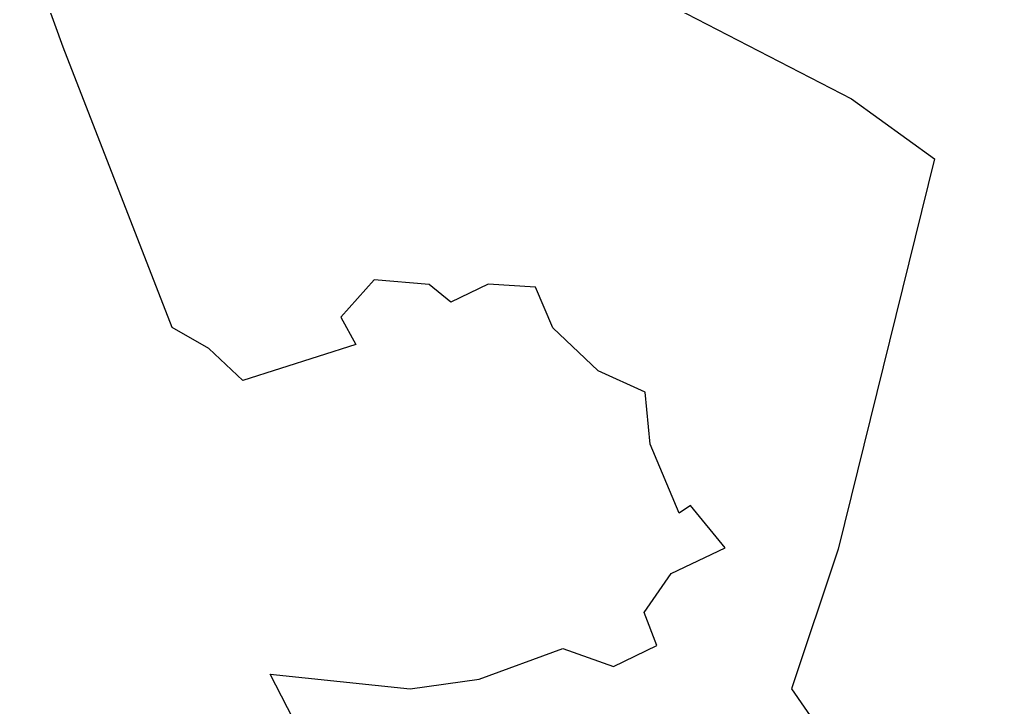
# Model space of a CAD drawing. Header units: metres. Extents: x 280204 to 282207, y 2050748 to 2054482.
# Drawn here: x 280686 to 282031, y 2051682 to 2052616 of the extents above; entities that cross this region are included whole.
import ezdxf

# ---------------------------------------------------------------- set-up
doc = ezdxf.new("R2010")
doc.units = ezdxf.units.M
doc.header["$MEASUREMENT"] = 0
doc.layers.add('village', color=3, linetype='Continuous')

msp = doc.modelspace()

# ---------------------------------------------------------------- linework, layer by layer
at = {"layer": 'village', "color": 3}
for p, q in [((280745.2, 2052578.3), (280686.5, 2052742.3)), ((281459.7, 2052692.3), (281815.6, 2052508.4)), ((280893.2, 2052197.7), (280745.2, 2052578.3)), ((281815.6, 2052508.4), (281928.6, 2052426.8)), ((281928.6, 2052426.8), (281797.4, 2051896.2)), ((281167.8, 2052262.1), (281122.3, 2052211.6)), ((281242.3, 2052255.8), (281167.8, 2052262.1)), ((281271.8, 2052232.1), (281242.3, 2052255.8)), ((281322.4, 2052256.6), (281271.8, 2052232.1)), ((281386.5, 2052252.2), (281322.4, 2052256.6)), ((281410.3, 2052196.9), (281386.5, 2052252.2)), ((281122.3, 2052211.6), (281142.9, 2052174.5)), ((280942.9, 2052169.2), (280893.2, 2052197.7)), ((281471.6, 2052138.8), (281410.3, 2052196.9)), ((281142.9, 2052174.5), (280989.3, 2052125.6)), ((280989.3, 2052125.6), (280942.9, 2052169.2)), ((281535.6, 2052109.8), (281471.6, 2052138.8)), ((281542.5, 2052039), (281535.6, 2052109.8)), ((281581.8, 2051945.1), (281542.5, 2052039)), ((281596.9, 2051955.5), (281581.8, 2051945.1)), ((281644.3, 2051898), (281596.9, 2051955.5)), ((281570.7, 2051863.1), (281644.3, 2051898)), ((281797.4, 2051896.2), (281734.3, 2051706.7)), ((281534.4, 2051810.1), (281570.7, 2051863.1)), ((281551.4, 2051765.5), (281534.4, 2051810.1)), ((281310, 2051719.8), (281423.8, 2051761.3)), ((281423.8, 2051761.3), (281492.4, 2051736.8)), ((281492.4, 2051736.8), (281551.4, 2051765.5)), ((281171.4, 2051444.3), (281026.5, 2051726.5)), ((281026.5, 2051726.5), (281216.4, 2051706.7)), ((281216.4, 2051706.7), (281310, 2051719.8)), ((281734.3, 2051706.7), (282031.2, 2051276.3))]:
    msp.add_line(p, q, dxfattribs=at)

doc.saveas('drawing.dxf')
